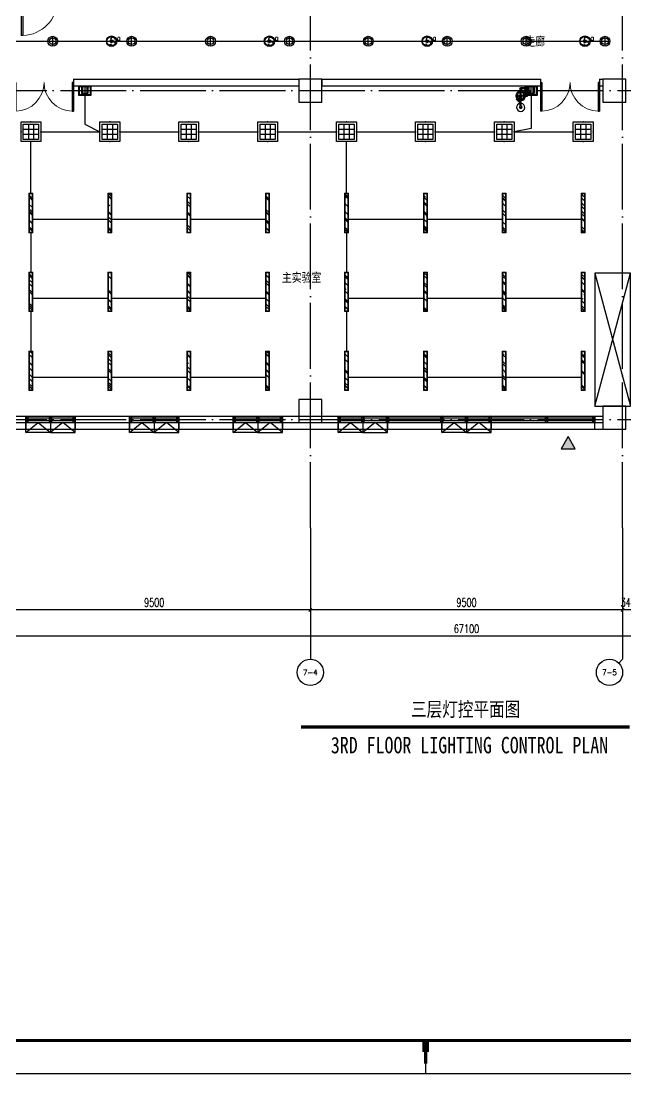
# Model space of a CAD drawing. Extents: x -621157 to 1764546, y -106808 to 741893.
# Drawn here: x 390624 to 409024, y 180084 to 212118 of the extents above; entities that cross this region are included whole.
import ezdxf
from ezdxf.enums import TextEntityAlignment as Align

# ---------------------------------------------------------------- set-up
doc = ezdxf.new("R2010")
doc.units = 0
doc.header["$LTSCALE"] = 1000
doc.header["$MEASUREMENT"] = 0
doc.linetypes.add('XREF-A-101-平面图_t3$0$DOTE', pattern=[2.42, 2, -0.2, 0.02, -0.2])
for name, color, linetype in [('0-底图', 7, 'Continuous'), ('A-DIVISION', 3, 'Continuous'), ('A-吊顶图及精装修区域', 7, 'Continuous'), ('A0-Verital$0$TK-WHITE', 7, 'Continuous'), ('AXIS_TEXT', 7, 'Continuous'), ('EQUIP-照明', 3, 'Continuous'), ('I-LIGHT', 3, 'Continuous'), ('SIG_TEXT', 2, 'Continuous'), ('TEL_TEXT', 7, 'Continuous'), ('TK-BLUE', 7, 'Continuous'), ('WIRE-控制', 6, 'Continuous'), ('WIRE-照明', 4, 'Continuous'), ('XREF-A-101-平面图_t3$0$1212121', 8, 'Continuous'), ('XREF-A-101-平面图_t3$0$A-COLUMN', 8, 'Continuous'), ('XREF-A-101-平面图_t3$0$A-DOTE', 8, 'Continuous'), ('XREF-A-101-平面图_t3$0$A-ROOM-CH', 8, 'Continuous'), ('XREF-A-101-平面图_t3$0$A-SEE', 8, 'Continuous'), ('XREF-A-101-平面图_t3$0$A-WALL', 8, 'Continuous'), ('XREF-A-101-平面图_t3$0$A-WALL-FILL', 8, 'Continuous'), ('XREF-A-101-平面图_t3$0$A-WINDOW', 8, 'Continuous'), ('XREF-A-101-平面图_t3$0$A-开启符号', 8, 'Continuous'), ('XREF-A-101-平面图_t3$0$AXIS', 8, 'Continuous'), ('XREF-A-101-平面图_t3$0$PUB_HATCH', 8, 'Continuous'), ('XREF-A-101-平面图_t3$0$PUB_TEXT', 8, 'Continuous'), ('XREF-A-101-平面图_t3$0$家具-实验室家具', 8, 'Continuous'), ('控制系统', 6, 'Continuous')]:
    doc.layers.add(name, color=color, linetype=linetype)
doc.layers.add('弱电设备层', color=1, linetype='Continuous', lineweight=9)
doc.layers.add('灯具图例与顶面填充$0$I-C-light', color=3, linetype='Continuous', lineweight=13)
doc.styles.add('_TEL_DIM', font='SIMPLEX', dxfattribs={"width": 0.8, "height": 3.5, "bigfont": 'HZTXT'})
doc.styles.add('COMPLEX', font='COMPLEX')
doc.styles.add('DIM_FONT', font='ROMANS', dxfattribs={"width": 0.8, "bigfont": 'HZDXC'})
doc.styles.add('HL-LD', font='simsun.ttc', dxfattribs={"height": 500})
doc.styles.add('ST64S', font='hl-ld.shx', dxfattribs={"bigfont": 'ST64S.shx'})
doc.styles.add('XREF-A-101-平面图_t3$0$-HZDXCROMANS', font='ROMANS.shx', dxfattribs={"bigfont": 'HZDXC.shx'})
doc.styles.add('XREF-A-101-平面图_t3$0$A-AXIS-LABEL', font='COMPLEX', dxfattribs={"bigfont": 'GBCBIG'})
doc.styles.add('XREF-A-101-平面图_t3$0$A-DIM_T3', font='SIMPLEX', dxfattribs={"width": 0.705882, "bigfont": 'GBCBIG'})
doc.styles.add('XZC', font='SIMPLEX.SHX', dxfattribs={"width": 0.7, "bigfont": 'hztxt.shx'})
doc.linetypes.add('Ground', pattern='A,0.75,-0.125,[135,sr.shx,S=0.1,R=0,X=-0.15,Y=0],0.125,-0.125', length=1.125)
doc.linetypes.add('LED_LINE', pattern='A,12.7,-5.08,["LED",XZC,S=2.54,R=0,X=-2.54,Y=-1.27],-6.35', length=24.13)
doc.dimstyles.new('XREF-A-101-平面图_t3$0$A-DIM-100', dxfattribs={"dimscale": 100, "dimtxt": 2.55, "dimasz": 1, "dimexe": 2.5, "dimexo": 3, "dimgap": 1, "dimtad": 1, "dimdec": 0, "dimzin": 0, "dimdsep": 46, "dimtxsty": 'XREF-A-101-平面图_t3$0$A-DIM_T3', "dimblk": 'XREF-A-101-平面图_t3$0$_ArchTick', "dimcen": 0.09, "dimclrt": 7, "dimazin": 2, "dimtfac": 1, "dimtdec": 0, "dimtix": 1, "dimtmove": 2, "dimatfit": 3, "dimfxl": 0, "dimtolj": 1, "dimtzin": 0, "dimarcsym": 0})

# ---------------------------------------------------------------- blocks, each defined once
blk = doc.blocks.new('XREF-A-101-平面图_t3$0$柱网3F')
at = {"layer": 'XREF-A-101-平面图_t3$0$A-COLUMN'}
for points in [[(28150, -30350), (28850, -30350), (28850, -29650), (28150, -29650)], [(37400, -30350), (38100, -30350), (38100, -29650), (37400, -29650)], [(28150, -39400), (28150, -40100), (28850, -40100), (28850, -39400)], [(37400, -40300), (38100, -40300), (38100, -39600), (37400, -39600)]]:
    blk.add_lwpolyline(points, close=True, dxfattribs=at)
blk = doc.blocks.new('XREF-A-101-平面图_t3$0$G$C869EB286')
at = {"layer": 'XREF-A-101-平面图_t3$0$A-WINDOW'}
h = blk.add_hatch(dxfattribs=at)
h.set_pattern_fill('ANSI31', color=256, scale=25)
h.set_pattern_definition([(45, (-143.957, -89940), (-28.0633, 28.0633), [])])
h.paths.add_polyline_path([(0, 60), (200, 60), (200, 0), (0, 0)])
blk.add_lwpolyline([(0, 60), (200, 60), (200, 0), (0, 0)], close=True, dxfattribs=at)
blk = doc.blocks.new('XREF-A-101-平面图_t3$0$ROOM')
at = {"layer": 'XREF-A-101-平面图_t3$0$A-ROOM-CH', "style": 'XREF-A-101-平面图_t3$0$-HZDXCROMANS', "width": 0.6}
for tag, p in [('中文房间名称', (0, -1000)), ('英文房间名称', (0, -1500))]:
    blk.add_attdef(tag, text='', height=300, dxfattribs=at).set_placement(p, align=Align.CENTER)
blk = doc.blocks.new('XREF-A-101-平面图_t3$0$_ArchTick')
at = {"color": 0, "linetype": 'ByBlock', "const_width": 0.4}
blk.add_lwpolyline([(-0.5, -0.5), (0.5, 0.5)], dxfattribs=at)
blk = doc.blocks.new('*D25488')
at = {"layer": 'Defpoints', "color": 0}
for p in [(38000, -3300), (38340, -3300), (38000, -5800)]:
    blk.add_point(p, dxfattribs=at)
at = {"layer": 'XREF-A-101-平面图_t3$0$AXIS', "color": 0, "lineweight": -2}
for p, q in [((38000, -3600), (38000, -6050)), ((38340, -3600), (38340, -6050)), ((38000, -5800), (37900, -5800)), ((38340, -5800), (38000, -5800)), ((38340, -5800), (38440, -5800))]:
    blk.add_line(p, q, dxfattribs=at)
at = {"layer": 'XREF-A-101-平面图_t3$0$AXIS', "color": 0, "linetype": 'ByBlock', "lineweight": -2, "xscale": 100, "yscale": 100, "zscale": 100}
blk.add_blockref('XREF-A-101-平面图_t3$0$_ArchTick', (38000, -5800), dxfattribs=at)
at = {"layer": 'XREF-A-101-平面图_t3$0$AXIS', "color": 0, "linetype": 'ByBlock', "lineweight": -2, "xscale": 100, "yscale": 100, "zscale": 100, "rotation": 180}
blk.add_blockref('XREF-A-101-平面图_t3$0$_ArchTick', (38340, -5800), dxfattribs=at)
at = {"layer": 'XREF-A-101-平面图_t3$0$AXIS', "color": 7, "insert": (38170, -5573), "char_height": 255, "attachment_point": 5, "style": 'XREF-A-101-平面图_t3$0$A-DIM_T3'}
blk.add_mtext('\\A1;340', dxfattribs=at)
blk = doc.blocks.new('*D25489')
at = {"layer": 'Defpoints', "color": 0}
for p in [(28500, -3300), (38000, -3300), (28500, -5800)]:
    blk.add_point(p, dxfattribs=at)
at = {"layer": 'XREF-A-101-平面图_t3$0$AXIS', "color": 0, "lineweight": -2}
for p, q in [((28500, -3600), (28500, -6050)), ((38000, -3600), (38000, -6050)), ((38000, -5800), (28500, -5800))]:
    blk.add_line(p, q, dxfattribs=at)
at = {"layer": 'XREF-A-101-平面图_t3$0$AXIS', "color": 0, "linetype": 'ByBlock', "lineweight": -2, "xscale": 100, "yscale": 100, "zscale": 100, "rotation": 180}
blk.add_blockref('XREF-A-101-平面图_t3$0$_ArchTick', (28500, -5800), dxfattribs=at)
at = {"layer": 'XREF-A-101-平面图_t3$0$AXIS', "color": 0, "linetype": 'ByBlock', "lineweight": -2, "xscale": 100, "yscale": 100, "zscale": 100}
blk.add_blockref('XREF-A-101-平面图_t3$0$_ArchTick', (38000, -5800), dxfattribs=at)
at = {"layer": 'XREF-A-101-平面图_t3$0$AXIS', "color": 7, "insert": (33250, -5573), "char_height": 255, "attachment_point": 5, "style": 'XREF-A-101-平面图_t3$0$A-DIM_T3'}
blk.add_mtext('\\A1;9500', dxfattribs=at)
blk = doc.blocks.new('*D25490')
at = {"layer": 'Defpoints', "color": 0}
for p in [(19000, -3300), (28500, -3300), (19000, -5800)]:
    blk.add_point(p, dxfattribs=at)
at = {"layer": 'XREF-A-101-平面图_t3$0$AXIS', "color": 0, "lineweight": -2}
for p, q in [((19000, -3600), (19000, -6050)), ((28500, -3600), (28500, -6050)), ((28500, -5800), (19000, -5800))]:
    blk.add_line(p, q, dxfattribs=at)
at = {"layer": 'XREF-A-101-平面图_t3$0$AXIS', "color": 0, "linetype": 'ByBlock', "lineweight": -2, "xscale": 100, "yscale": 100, "zscale": 100, "rotation": 180}
blk.add_blockref('XREF-A-101-平面图_t3$0$_ArchTick', (19000, -5800), dxfattribs=at)
at = {"layer": 'XREF-A-101-平面图_t3$0$AXIS', "color": 0, "linetype": 'ByBlock', "lineweight": -2, "xscale": 100, "yscale": 100, "zscale": 100}
blk.add_blockref('XREF-A-101-平面图_t3$0$_ArchTick', (28500, -5800), dxfattribs=at)
at = {"layer": 'XREF-A-101-平面图_t3$0$AXIS', "color": 7, "insert": (23750, -5573), "char_height": 255, "attachment_point": 5, "style": 'XREF-A-101-平面图_t3$0$A-DIM_T3'}
blk.add_mtext('\\A1;9500', dxfattribs=at)
blk = doc.blocks.new('_AXISO')
blk.add_circle((0, 0), 0.5)
at = {"layer": 'AXIS_TEXT', "style": 'COMPLEX'}
blk.add_attdef('A', text='', height=0.56, dxfattribs=at).set_placement((-0.25, -0.28), (0.25, -0.28), align=Align.FIT)
blk = doc.blocks.new('*D25504')
at = {"layer": 'Defpoints', "color": 0}
for p in [(-300, -3300), (66800, -3300), (-300, -6600)]:
    blk.add_point(p, dxfattribs=at)
at = {"layer": 'XREF-A-101-平面图_t3$0$AXIS', "color": 0, "lineweight": -2}
for p, q in [((-300, -3600), (-300, -6850)), ((66800, -3600), (66800, -6850)), ((66800, -6600), (-300, -6600))]:
    blk.add_line(p, q, dxfattribs=at)
at = {"layer": 'XREF-A-101-平面图_t3$0$AXIS', "color": 0, "linetype": 'ByBlock', "lineweight": -2, "xscale": 100, "yscale": 100, "zscale": 100, "rotation": 180}
blk.add_blockref('XREF-A-101-平面图_t3$0$_ArchTick', (-300, -6600), dxfattribs=at)
at = {"layer": 'XREF-A-101-平面图_t3$0$AXIS', "color": 0, "linetype": 'ByBlock', "lineweight": -2, "xscale": 100, "yscale": 100, "zscale": 100}
blk.add_blockref('XREF-A-101-平面图_t3$0$_ArchTick', (66800, -6600), dxfattribs=at)
at = {"layer": 'XREF-A-101-平面图_t3$0$AXIS', "color": 7, "insert": (33250, -6373), "char_height": 255, "attachment_point": 5, "style": 'XREF-A-101-平面图_t3$0$A-DIM_T3'}
blk.add_mtext('\\A1;67100', dxfattribs=at)
blk = doc.blocks.new('XREF-A-101-平面图_t3$0$bz1')
at = {"layer": 'XREF-A-101-平面图_t3$0$PUB_HATCH'}
h = blk.add_hatch(color=1, dxfattribs=at)
h.dxf.hatch_style = 1
h.paths.add_polyline_path([(4866032, -641203), (4865818, -641573), (4866245, -641573)])
at = {"layer": 'XREF-A-101-平面图_t3$0$PUB_TEXT', "color": 1}
blk.add_lwpolyline([(4866032, -641203), (4865818, -641573), (4866245, -641573)], close=True, dxfattribs=at)
blk = doc.blocks.new('XREF-A-101-平面图_t3$0$G$C34B60025')
blk.add_blockref('XREF-A-101-平面图_t3$0$bz1', (-4829789, 700778))
blk = doc.blocks.new('XREF-A-101-平面图_t3$0$Shower_plan')
at = {"layer": 'XREF-A-101-平面图_t3$0$1212121'}
for p, q in [((-94, -290), (-90, -290)), ((-75, -301), (-18, -302)), ((-75, -315), (-22, -315)), ((-20, -112), (-20, -94)), ((-16, -314), (-16, -120)), ((16, -314), (16, -120)), ((75, -302), (17, -302)), ((20, -112), (20, -94)), ((75, -316), (22, -316)), ((160, -297), (160, -321)), ((164, -90), (164, -66)), ((184, -114), (208, -114)), ((184, -274), (208, -274)), ((212, -177), (208, -177)), ((212, -199), (208, -199)), ((215, -184), (220, -184)), ((215, -193), (220, -193)), ((-34, -355), (-31, -355)), ((-34, -361), (-31, -361)), ((-16, -607), (-16, -396)), ((16, -607), (16, -396)), ((94, -327), (90, -327))]:
    blk.add_line(p, q, dxfattribs=at)
for points in [[(-111, -308, -0.092425), (-109, -301, -0.095768), (-106, -295, -0.100909), (-101, -292, -0.104872), (-94, -290, -0.001591), (-94, -290, -0.100909)], [(-93, -325, -0.034962), (-95, -325, -0.104872), (-101, -324, -0.100909), (-106, -320, -0.095768), (-110, -314, -0.092425), (-111, -308, -0.092425)], [(143, -321), (184, -321, 0.414214), (208, -297), (208, -90, 0.414214), (184, -66), (23, -66)], [(143, -297), (160, -297, 0.414214), (184, -273), (184, -114, 0.414214), (160, -90), (23, -90)], [(92, -292, -0.034962), (94, -292, -0.104872), (100, -293, -0.100909), (106, -297, -0.095768), (109, -303, -0.092425), (110, -310, -0.092425)], [(110, -310, -0.092425), (109, -316, -0.095768), (105, -322, -0.100909), (100, -326, -0.104872), (94, -327, -0.001591), (94, -327, -0.100909)], [(-16, -530), (-128, -419, -1), (-122, -414)], [(-122, -414), (-53, -483, -1)], [(-37, -491), (-54, -491, -1), (-54, -483), (-37, -483)], [(-45, -491), (-16, -519, -1)], [(-37, -349, 0.153738), (-38, -347), (-43, -347, 0.078248), (-44, -349), (-44, -364, 0.153738), (-43, -367), (-38, -367, 0.153738), (-37, -364)], [(-23, -388), (-23, -395, 0.154019), (-19, -396), (19, -396, 0.154019), (23, -395), (23, -388)]]:
    blk.add_lwpolyline(points, format="xyb", dxfattribs=at)
for points in [[(-106, -308, -0.092425), (-105, -301, -0.095768), (-102, -295, -0.100909), (-96, -292, -0.104872), (-90, -290, -0.104872), (-84, -292, -0.100909), (-79, -296, -0.095768), (-75, -301, -0.092425), (-74, -308, -0.092425), (-75, -315, -0.095768), (-79, -320, -0.100909), (-84, -324, -0.104872), (-90, -325, -0.104872), (-97, -324, -0.100909), (-102, -320, -0.095768), (-105, -314, -0.092425)], [(106, -310, -0.092425), (105, -316, -0.095768), (101, -322, -0.100909), (96, -326, -0.104872), (90, -327, -0.104872), (84, -325, -0.100909), (78, -322, -0.095768), (75, -316, -0.092425), (74, -309, -0.092425), (75, -303, -0.095768), (78, -297, -0.100909), (84, -293, -0.104872), (90, -292, -0.104872), (96, -293, -0.100909), (101, -297, -0.095768), (105, -303, -0.092425)], [(221, -201), (229, -201, 0.414214), (231, -199), (231, -194, -0.414214), (232, -193), (313, -193, 0.414214), (313, -192), (313, -185, 0.414214), (313, -184), (232, -184, -0.414214), (231, -183), (231, -177, 0.414214), (229, -176), (221, -176, 0.414214), (220, -177), (220, -199, 0.414214)], [(-20, -657), (-20, -607), (20, -607), (20, -657, -1)]]:
    blk.add_lwpolyline(points, format="xyb", close=True, dxfattribs=at)
for points in [[(-22, -120), (-22, -112), (22, -112), (22, -120)], [(-37, -500), (-34, -500), (-34, -346), (-37, -346)], [(24, -388), (-24, -388), (-24, -338), (-22, -336), (22, -336), (24, -338)]]:
    blk.add_lwpolyline(points, close=True, dxfattribs=at)
for points in [[(-22, -336), (-22, -314), (22, -314), (22, -336)], [(212, -177), (214, -177), (215, -179), (215, -198), (214, -199)], [(212, -199), (214, -199), (215, -198), (215, -179), (214, -177)], [(-34, -491), (-28, -491), (-28, -483), (-34, -483)], [(-24, -371), (-31, -371), (-31, -346), (-24, -346)], [(-31, -657), (-20, -637)], [(20, -637), (31, -657), (16, -684), (-16, -684), (-31, -657)]]:
    blk.add_lwpolyline(points, dxfattribs=at)
for centre, radius in [((0, -78), 26.3), ((0, -78), 16.4), ((-60, -481), 3.91)]:
    blk.add_circle(centre, radius, dxfattribs=at)
for centre, radius, start, end in [((0, -309), 144, 96.5663, 263.4343), ((0, -309), 139, 96.804, 263.1966), ((0, -309), 111, 98.3801, 261.6205), ((0, -309), 36, 116.7475, 168.6934), ((0, -309), 36, 190.3072, 231.764), ((0, -309), 18.8, 149.7809, 195.9711), ((0, -309), 144, 276.5663, 83.4343), ((0, -309), 139, 276.804, 83.1966), ((0, -309), 111, 278.6256, 81.375), ((0, -309), 36, 10.3072, 62.4104), ((0, -309), 18.8, 344.0295, 27.2237), ((0, -309), 36, 308.7702, 348.6934), ((0, -657), 125, 97.5816, 82.419), ((0, -657), 37.5, 121.3804, 58.6121)]:
    blk.add_arc(centre, radius, start, end, dxfattribs=at)
blk = doc.blocks.new('XREF-A-101-平面图_t3$0$G$C45C07046')
at = {"layer": 'XREF-A-101-平面图_t3$0$家具-实验室家具', "color": 252}
blk.add_blockref('XREF-A-101-平面图_t3$0$Shower_plan', (134900, 210150), dxfattribs=at)
blk = doc.blocks.new('XREF-A-101-平面图_t3$0$G$CBCE2A1B7')
at = {"layer": 'XREF-A-101-平面图_t3$0$A-SEE'}
blk.add_lwpolyline([(37150, 200400), (38240, 200400), (38240, 204450), (37150, 204450)], close=True, dxfattribs=at)
for points in [[(37150, 200400), (38240, 204450)], [(37150, 204450), (38240, 200400)]]:
    blk.add_lwpolyline(points, dxfattribs=at)
blk = doc.blocks.new('XREF-A-101-平面图_t3$0$WINDOW2DLIB$SYSLIB$00000001')
at = {"color": 0}
for points in [[(-0.5, 0.5), (-0.5, -0.5)], [(-0.5, 0.5), (0.5, 0.5)], [(0.5, -0.5), (0.5, 0.5)], [(0.5, 0.1667), (-0.5, 0.1667)], [(0.5, -0.1667), (-0.5, -0.1667)], [(-0.5, -0.5), (0.5, -0.5)]]:
    blk.add_lwpolyline(points, dxfattribs=at)
blk = doc.blocks.new('XREF-A-101-平面图_t3$0$DOOR2DLIB$SYSLIB$00000107')
at = {"color": 0}
for p, q in [((0.45, 0.975), (0.5, 0.975)), ((0.45, 0), (0.45, 0.975)), ((0.5, 0), (0.5, 0.975)), ((0.5, 0), (0.45, 0))]:
    blk.add_line(p, q, dxfattribs=at)
at = {"color": 0, "lineweight": 13}
blk.add_arc((0.475, 0), 0.975, 91.4693, 180, dxfattribs=at)
blk = doc.blocks.new('XREF-A-101-平面图_t3$0$DOOR2DLIB$SYSLIB$00000108')
at = {"color": 0}
for p, q in [((-0.5, 0), (-0.5, 0.4875)), ((-0.475, 0.4875), (-0.5, 0.4875)), ((-0.475, 0), (-0.475, 0.4875)), ((0.475, 0), (0.475, 0.4875)), ((0.475, 0.4875), (0.5, 0.4875)), ((0.5, 0), (0.5, 0.4875)), ((-0.5, 0), (-0.475, 0)), ((0.5, 0), (0.475, 0))]:
    blk.add_line(p, q, dxfattribs=at)
at = {"color": 0, "lineweight": 13}
for centre, start, end in [((-0.4875, 0), 0, 88.53072), ((0.4875, 0), 91.46928, 180)]:
    blk.add_arc(centre, 0.4875, start, end, dxfattribs=at)
blk = doc.blocks.new('A0-Verital$0$A$C53BD7355')
at = {"layer": 'A0-Verital$0$TK-WHITE'}
for points, const_width in [([(29650, 1000), (29650, 650)], 200), ([(29650, 1000), (29650, 300)], 100), ([(29650, 0), (29650, 1000)], 35)]:
    blk.add_lwpolyline(points, dxfattribs=dict(at, const_width=const_width))
blk = doc.blocks.new('A0-Verital')
blk.add_lwpolyline([(118900, 84100), (0, 84100), (0, 0), (118900, 0)], close=True)
at = {"const_width": 100}
blk.add_lwpolyline([(2500, 83100), (117900, 83100), (117900, 1000), (2500, 1000)], close=True, dxfattribs=at)
blk.add_blockref('A0-Verital$0$A$C53BD7355', (29800, 0))
blk = doc.blocks.new('TITLE')
at = {"layer": 'A-DIVISION', "const_width": 100}
blk.add_lwpolyline([(-5000, 0), (5000, 0)], dxfattribs=at)
at = {"layer": 'TK-BLUE'}
for tag, height, style, p in [('TITLE1', 700, 'ST64S', (117, 275)), ('TITLE2', 500, 'HL-LD', (80, -798))]:
    blk.add_attdef(tag, text='', height=height, dxfattribs=dict(at, style=style)).set_placement(p, align=Align.CENTER)
at = {"layer": 'TK-BLUE', "style": 'HL-LD'}
blk.add_attdef('SCALE', (5165, -185), '', height=500, dxfattribs=at)
blk = doc.blocks.new('筒灯')
at = {"color": 8}
for p, q in [((150, 0), (-150, 0)), ((0, 150), (0, -150))]:
    blk.add_line(p, q, dxfattribs=at)
blk.add_circle((0, 0), 150)
blk.add_circle((0, 0), 102, dxfattribs=at)
blk = doc.blocks.new('G$C3816A8C5')
at = {"layer": '弱电设备层', "lineweight": -3}
for p, q in [((-114, 25), (-114, 298)), ((-114, 298), (129, 298)), ((-72, 25), (-72, 298)), ((1, 25), (1, 298)), ((87, 25), (87, 298)), ((129, 25), (129, 298))]:
    blk.add_line(p, q, dxfattribs=at)
for points in [[(-228, 0), (-228, 368), (228, 368), (228, 0)], [(-200, 25), (-200, 341), (202, 341), (202, 25)]]:
    blk.add_lwpolyline(points, close=True, dxfattribs=at)
blk = doc.blocks.new('灯具图例与顶面填充$0$顶面图例$0$16-吊线灯-011')
at = {"color": 8}
blk.add_wipeout([(0, 35), (0, -25), (600, -25), (600, 35)], dxfattribs=at)
at = {"linetype": 'ByBlock'}
h = blk.add_hatch(dxfattribs=at)
h.set_pattern_fill('AR-RROOF', color=250, scale=5, angle=45)
h.set_pattern_definition([(45, (-809054.52, -461832.93), (107.763073, 287.368196), [1905, -254, 635, -127]), (45, (-808979.98, -461668.59), (-209.239968, 29.634845), [381, -41.91, 762, -95.25]), (45, (-809085.95, -461711.69), (406.805602, 527.141034), [1016, -177.8, 508, -127])])
h.paths.add_polyline_path([(10, 25), (590, 25), (590, -15), (10, -15)])
at = {"color": 0, "linetype": 'ByBlock'}
for points in [[(0, 35), (600, 35), (600, -25), (0, -25)], [(10, 25), (590, 25), (590, -15), (10, -15)]]:
    blk.add_lwpolyline(points, close=True, dxfattribs=at)
blk = doc.blocks.new('$equip$00001153')
for p, q in [((-0.5, 0.5), (0.5, 0.5)), ((-0.5, -0.5), (-0.5, 0.5)), ((-0.385, 0.385), (0.385, 0.385)), ((-0.385, -0.385), (-0.385, 0.385)), ((-0.385, 0.128), (0.385, 0.128)), ((-0.129, 0.385), (-0.129, -0.385)), ((0.128, 0.385), (0.128, -0.385)), ((0.385, 0.385), (0.385, -0.385)), ((0.5, 0.5), (0.5, -0.5)), ((0.5, -0.5), (-0.5, -0.5)), ((-0.385, -0.129), (0.385, -0.129)), ((0.385, -0.385), (-0.385, -0.385))]:
    blk.add_line(p, q)
for p in [(-0.5, 0), (0, 0.5), (0.5, 0), (0, -0.5)]:
    blk.add_point(p)
at = {"layer": 'TEL_TEXT', "style": '_TEL_DIM', "flags": 1}
blk.add_attdef('A', text='', height=0.00002, dxfattribs=at).set_placement((0, 0), align=Align.MIDDLE_CENTER)
blk = doc.blocks.new('G$C3E644883')
at = {"layer": 'EQUIP-照明', "xscale": 600.000000002794, "yscale": 600.0000000027358, "zscale": 600.0000000027285}
for p in [(-46500, -31250), (-44100, -31250), (-41700, -31250), (-39300, -31250), (-36900, -31250), (-34500, -31250), (-32100, -31250), (-29700, -31250)]:
    blk.add_blockref('$equip$00001153', p, dxfattribs=at)
at = {"layer": '灯具图例与顶面填充$0$I-C-light', "xscale": 2, "yscale": 2, "zscale": 2, "rotation": 90}
for p in [(-46490, -34322), (-44090, -34322), (-41690, -34322), (-39290, -34322), (-36890, -34322), (-34490, -34322), (-32090, -34322), (-29690, -34322), (-46490, -36722), (-44090, -36722), (-41690, -36722), (-39290, -36722), (-36890, -36722), (-34490, -36722), (-32090, -36722), (-29690, -36722), (-46490, -39122), (-44090, -39122), (-41690, -39122), (-39290, -39122), (-36890, -39122), (-34490, -39122), (-32090, -39122), (-29690, -39122)]:
    blk.add_blockref('灯具图例与顶面填充$0$顶面图例$0$16-吊线灯-011', p, dxfattribs=at)
blk = doc.blocks.new('SS')
at = {"layer": '控制系统'}
for p, q in [((351296, 52793), (351149, 52793)), ((351290, 52821), (351155, 52765)), ((351155, 52821), (351290, 52765)), ((351171, 52844), (351275, 52741)), ((351275, 52844), (351171, 52741)), ((351195, 52860), (351251, 52725)), ((351251, 52860), (351195, 52725)), ((351223, 52866), (351223, 52719))]:
    blk.add_line(p, q, dxfattribs=at)
for radius in [303, 272, 83.5, 73.3]:
    blk.add_circle((351223, 52793), radius, dxfattribs=at)
at = {"color": 7, "style": '_TEL_DIM', "width": 0.8}
blk.add_text('s', height=673, dxfattribs=at).set_placement((351098, 52554))
at = {"layer": 'SIG_TEXT', "style": 'DIM_FONT', "width": 0.75}
blk.add_text('a', height=300, dxfattribs=at).set_placement((351535, 52835))
blk = doc.blocks.new('XREF-A-101-平面图_t3$0$轴网(3)')
at = {"layer": 'XREF-A-101-平面图_t3$0$A-DOTE', "linetype": 'XREF-A-101-平面图_t3$0$DOTE'}
for p, q in [((28500, -3300), (28500, 43300)), ((38000, -3300), (38000, 43300)), ((-3300, 10000), (69800, 10000)), ((-3300, 0), (69800, 0))]:
    blk.add_line(p, q, dxfattribs=at)
at = {"layer": 'XREF-A-101-平面图_t3$0$AXIS'}
for p, q in [((28500, -3300), (28500, -7300)), ((38000, -3300), (38000, -7300)), ((38000, -7300), (37882.8, -7417.2))]:
    blk.add_line(p, q, dxfattribs=at)
ref = blk.add_blockref('_AXISO', (28500, -7700), dxfattribs=dict(at, xscale=800, yscale=800, zscale=800))
ref.add_attrib('A', '7-4', dxfattribs={"color": 7, "height": 163.41, "style": 'XREF-A-101-平面图_t3$0$A-AXIS-LABEL', "width": 0.935484}).set_placement((28274.3, -7781.7), (28725.7, -7781.7), align=Align.FIT)
ref = blk.add_blockref('_AXISO', (37600, -7700), dxfattribs=dict(at, xscale=800, yscale=800, zscale=800))
ref.add_attrib('A', '7-5', dxfattribs={"color": 7, "height": 168.54, "style": 'XREF-A-101-平面图_t3$0$A-AXIS-LABEL', "width": 0.933333}).set_placement((37375.3, -7784.3), (37824.7, -7784.3), align=Align.FIT)
for p1, p2, distance, picture, middle in [((66800, -3300), (-300, -3300), 3300, '*D25504', (33250, -6372.5)), ((28500, -3300), (19000, -3300), 2500, '*D25490', (23750, -5572.5)), ((38000, -3300), (28500, -3300), 2500, '*D25489', (33250, -5572.5)), ((38340, -3300), (38000, -3300), 2500, '*D25488', (38170, -5572.5))]:
    dim = blk.add_aligned_dim(p1=p1, p2=p2, distance=distance, dimstyle='XREF-A-101-平面图_t3$0$A-DIM-100', dxfattribs=at)
    dim.commit()
    dim.dimension.update_dxf_attribs({"geometry": picture, "text_midpoint": middle})
blk = doc.blocks.new('XREF-A-101-平面图_t3')
at = {"layer": 'XREF-A-101-平面图_t3$0$A-SEE'}
for points in [[(219850, 199700), (221350, 199700), (221350, 199900), (219850, 199900)], [(223000, 199700), (224500, 199700), (224500, 199900), (223000, 199900)], [(226150, 199700), (227650, 199700), (227650, 199900), (226150, 199900)], [(229350, 199700), (237150, 199700), (237150, 199900), (229350, 199900)]]:
    blk.add_lwpolyline(points, close=True, dxfattribs=at)
at = {"layer": 'XREF-A-101-平面图_t3$0$A-WALL'}
for p, q in [((221300, 210350), (228150, 210350)), ((221300, 210150), (228150, 210150)), ((228150, 210350), (228150, 210150)), ((228850, 210350), (235500, 210350)), ((228850, 210350), (228850, 210150)), ((228850, 210150), (235500, 210150)), ((237300, 210350), (237400, 210350)), ((237300, 210150), (237400, 210150)), ((237400, 210350), (237400, 210150))]:
    blk.add_line(p, q, dxfattribs=at)
for points in [[(221300, 210350), (221300, 210150)], [(235500, 210350), (235500, 210150)], [(237300, 210350), (237300, 210150)]]:
    blk.add_lwpolyline(points, dxfattribs=at)
at = {"layer": 'XREF-A-101-平面图_t3$0$A-WALL-FILL', "color": 171}
for p, q in [((218150, 200100), (219850, 200100)), ((218150, 199900), (219850, 199900)), ((218150, 199900), (219850, 199900)), ((221350, 200100), (223000, 200100)), ((221350, 199900), (223000, 199900)), ((221350, 199900), (223000, 199900)), ((224500, 200100), (226150, 200100)), ((224500, 199900), (226150, 199900)), ((224500, 199900), (226150, 199900)), ((227650, 200100), (229350, 200100)), ((227650, 199900), (229350, 199900)), ((227650, 199900), (229350, 199900)), ((230850, 199900), (232500, 199900)), ((234000, 199900), (237400, 199900)), ((237150, 200100), (237400, 200100)), ((237150, 199900), (237400, 199900)), ((237400, 200100), (237400, 199900)), ((237400, 199900), (237400, 199700)), ((218150, 199700), (219850, 199700)), ((221350, 199700), (223000, 199700)), ((224500, 199700), (226150, 199700)), ((227650, 199700), (229350, 199700)), ((230850, 199700), (232500, 199700)), ((234000, 199700), (237400, 199700))]:
    blk.add_line(p, q, dxfattribs=at)
for points in [[(219850, 200100), (219850, 199900)], [(219850, 199900), (219850, 199700)], [(221350, 200100), (221350, 199900)], [(221350, 199900), (221350, 199700)], [(223000, 200100), (223000, 199900)], [(223000, 199900), (223000, 199700)], [(224500, 200100), (224500, 199900)], [(224500, 199900), (224500, 199700)], [(226150, 200100), (226150, 199900)], [(226150, 199900), (226150, 199700)], [(227650, 200100), (227650, 199900)], [(227650, 199900), (227650, 199700)], [(229350, 200100), (229350, 199900)], [(229350, 199900), (229350, 199700)], [(230850, 199900), (230850, 199700)], [(232500, 199900), (232500, 199700)], [(234000, 199900), (234000, 199700)], [(237150, 200100), (237150, 199900)]]:
    blk.add_lwpolyline(points, dxfattribs=at)
at = {"layer": 'XREF-A-101-平面图_t3$0$A-WINDOW'}
for p, q in [((219850, 199900), (219850, 199700)), ((221350, 199900), (221350, 199700)), ((223000, 199900), (223000, 199700)), ((224500, 199900), (224500, 199700)), ((226150, 199900), (226150, 199700)), ((227650, 199900), (227650, 199700)), ((229350, 199900), (229350, 199700)), ((230850, 199900), (230850, 199700)), ((232500, 199900), (232500, 199700)), ((234000, 199900), (234000, 199700))]:
    blk.add_line(p, q, dxfattribs=at)
at = {"layer": 'XREF-A-101-平面图_t3$0$A-开启符号', "linetype": 'Continuous'}
for points in [[(219850, 199600), (219850, 199900), (220600, 199900), (220600, 199600)], [(221350, 199600), (221350, 199900), (220600, 199900), (220600, 199600)], [(223000, 199600), (223000, 199900), (223750, 199900), (223750, 199600)], [(224500, 199600), (224500, 199900), (223750, 199900), (223750, 199600)], [(226150, 199600), (226150, 199900), (226900, 199900), (226900, 199600)], [(227650, 199600), (227650, 199900), (226900, 199900), (226900, 199600)], [(229350, 199600), (229350, 199900), (230100, 199900), (230100, 199600)], [(230850, 199600), (230850, 199900), (230100, 199900), (230100, 199600)], [(232500, 199600), (232500, 199900), (233250, 199900), (233250, 199600)], [(234000, 199600), (234000, 199900), (233250, 199900), (233250, 199600)]]:
    blk.add_lwpolyline(points, close=True, dxfattribs=at)
for points in [[(219850, 199600), (220225, 199900), (220600, 199600)], [(221350, 199600), (220975, 199900), (220600, 199600)], [(223000, 199600), (223375, 199900), (223750, 199600)], [(224500, 199600), (224125, 199900), (223750, 199600)], [(226150, 199600), (226525, 199900), (226900, 199600)], [(227650, 199600), (227275, 199900), (226900, 199600)], [(229350, 199600), (229725, 199900), (230100, 199600)], [(230850, 199600), (230475, 199900), (230100, 199600)], [(232500, 199600), (232875, 199900), (233250, 199600)], [(234000, 199600), (233625, 199900), (233250, 199600)]]:
    blk.add_lwpolyline(points, dxfattribs=at)
for name, p in [('XREF-A-101-平面图_t3$0$G$C34B60025', (200100, 139900)), ('XREF-A-101-平面图_t3$0$G$C45C07046', (100000, 0)), ('XREF-A-101-平面图_t3$0$G$CBCE2A1B7', (200000, 0))]:
    blk.add_blockref(name, p)
at = {"layer": 'XREF-A-101-平面图_t3$0$A-COLUMN'}
blk.add_blockref('XREF-A-101-平面图_t3$0$柱网3F', (200000, 240000), dxfattribs=at)
at = {"layer": 'XREF-A-101-平面图_t3$0$A-DOTE'}
blk.add_blockref('XREF-A-101-平面图_t3$0$轴网(3)', (200000, 200000), dxfattribs=at)
at = {"layer": 'XREF-A-101-平面图_t3$0$A-ROOM-CH'}
ref = blk.add_blockref('XREF-A-101-平面图_t3$0$ROOM', (235339, 212336), dxfattribs=at)
ref.add_attrib('中文房间名称', '走廊', dxfattribs={"height": 300, "style": 'XREF-A-101-平面图_t3$0$-HZDXCROMANS', "width": 0.8}).set_placement((235339, 211336), align=Align.CENTER)
ref = blk.add_blockref('XREF-A-101-平面图_t3$0$ROOM', (228235, 205151), dxfattribs=at)
ref.add_attrib('中文房间名称', '主实验室', dxfattribs={"height": 300, "style": 'XREF-A-101-平面图_t3$0$-HZDXCROMANS', "width": 0.8}).set_placement((228235, 204151), align=Align.CENTER)
at = {"layer": 'XREF-A-101-平面图_t3$0$A-WINDOW', "xscale": 1100, "yscale": 1100, "zscale": 1100, "rotation": 180}
blk.add_blockref('XREF-A-101-平面图_t3$0$DOOR2DLIB$SYSLIB$00000107', (220250, 212750), dxfattribs=at)
at = {"layer": 'XREF-A-101-平面图_t3$0$A-WINDOW'}
for name, p, xscale, yscale, zscale in [('XREF-A-101-平面图_t3$0$DOOR2DLIB$SYSLIB$00000108', (220400, 210250), 1800, -1800, 1800), ('XREF-A-101-平面图_t3$0$DOOR2DLIB$SYSLIB$00000108', (236400, 210250), 1800, -1800, 1800), ('XREF-A-101-平面图_t3$0$WINDOW2DLIB$SYSLIB$00000001', (220600, 200000), 1500.000000245875, 200, 1500.000000245875), ('XREF-A-101-平面图_t3$0$WINDOW2DLIB$SYSLIB$00000001', (223750, 200000), 1500.000000245875, 200, 1500.000000245875), ('XREF-A-101-平面图_t3$0$WINDOW2DLIB$SYSLIB$00000001', (226900, 200000), 1500.000000245875, 200, 1500.000000245875), ('XREF-A-101-平面图_t3$0$WINDOW2DLIB$SYSLIB$00000001', (233250, 200000), 7800.000000116881, 200, 7800.000000116881)]:
    blk.add_blockref(name, p, dxfattribs=dict(at, xscale=xscale, yscale=yscale, zscale=zscale))
at = {"layer": 'XREF-A-101-平面图_t3$0$A-WINDOW', "rotation": 270}
for p in [(219850, 200100), (220570, 200100), (221290, 200100), (223000, 200100), (223720, 200100), (224440, 200100), (226150, 200100), (226870, 200100), (227590, 200100), (229350, 200100), (230070, 200100), (230820, 200100), (232470, 200100), (233220, 200100), (233940, 200100), (235650, 200100), (237090, 200100)]:
    blk.add_blockref('XREF-A-101-平面图_t3$0$G$C869EB286', p, dxfattribs=at)

msp = doc.modelspace()

# ---------------------------------------------------------------- block references
at = {"layer": '0-底图'}
msp.add_blockref('XREF-A-101-平面图_t3', (170924, 0), dxfattribs=at)

# ---------------------------------------------------------------- next in the draw order: linework, layer by layer
at = {"layer": 'WIRE-控制', "linetype": 'Ground'}
for points in [[(389338, 211504), (391438, 211504)], [(391738, 211504), (393838, 211504)], [(394138, 211504), (396238, 211504)], [(396538, 211504), (398638, 211504)], [(398938, 211504), (401038, 211504)], [(401338, 211504), (403438, 211504)], [(403738, 211504), (405838, 211504)], [(406138, 211504), (408238, 211504)], [(391224, 208750), (393024, 208750)], [(393624, 208750), (395424, 208750)], [(396024, 208750), (397824, 208750)], [(400824, 208750), (402624, 208750)], [(403224, 208750), (405024, 208750)], [(405624, 208750), (407424, 208750)], [(390924, 206878), (390924, 208450)], [(400524, 206878), (400524, 208450)], [(390984, 206086), (393264, 206086)], [(393384, 206086), (395664, 206086)], [(395784, 206086), (398084, 206086)], [(400584, 206086), (402864, 206086)], [(402984, 206086), (405264, 206086)], [(405384, 206086), (407684, 206086)], [(390924, 205678), (390924, 204478)], [(400524, 205678), (400524, 204478)], [(390984, 203686), (393264, 203686)], [(393384, 203686), (395664, 203686)], [(395784, 203686), (398084, 203686)], [(400584, 203686), (402864, 203686)], [(402984, 203686), (405264, 203686)], [(405384, 203686), (407684, 203686)], [(390924, 203278), (390924, 202078)], [(400524, 203278), (400524, 202078)], [(390984, 201286), (393264, 201286)], [(393384, 201286), (395664, 201286)], [(395784, 201286), (398084, 201286)], [(400584, 201286), (402864, 201286)], [(402984, 201286), (405264, 201286)], [(405384, 201286), (407684, 201286)]]:
    msp.add_lwpolyline(points, dxfattribs=at)

# ---------------------------------------------------------------- next in the draw order: block references
msp.add_blockref('A0-Verital', (343483, 180101))
at = {"layer": 'A-DIVISION'}
ref = msp.add_blockref('TITLE', (404141, 190636, 10000), dxfattribs=at)
ref.add_attrib('TITLE1', '三层灯控平面图', dxfattribs={"layer": '0', "height": 500, "style": 'ST64S'}).set_placement((404148, 190911, 10000), align=Align.CENTER)
ref.add_attrib('TITLE2', '3RD FLOOR LIGHTING CONTROL PLAN', dxfattribs={"layer": '0', "height": 500, "style": 'HL-LD', "width": 0.8}).set_placement((404266, 189838, 10000), align=Align.CENTER)
ref.add_attrib('SCALE', '1:100', (409306, 190451, 10000), dxfattribs={"layer": '0', "height": 500, "style": 'HL-LD'})
at = {"layer": 'EQUIP-照明', "color": 1, "xscale": 0.8, "yscale": 0.8, "zscale": 0.8, "rotation": 180}
for p in [(392564, 210150), (406137, 210150)]:
    msp.add_blockref('G$C3816A8C5', p, dxfattribs=at)
at = {"layer": 'I-LIGHT', "linetype": 'LED_LINE', "ltscale": 0.5, "rotation": 180}
for p in [(391588, 211504), (393988, 211504), (396388, 211504), (398788, 211504), (401188, 211504), (403588, 211504), (405988, 211504), (408388, 211504)]:
    msp.add_blockref('筒灯', p, dxfattribs=at)

# ---------------------------------------------------------------- next in the draw order: block references
at = {"layer": 'A-吊顶图及精装修区域', "color": 2}
msp.add_blockref('G$C3E644883', (437424, 240000), dxfattribs=at)

# ---------------------------------------------------------------- next in the draw order: linework, layer by layer
at = {"layer": 'WIRE-控制', "linetype": 'Ground'}
for points in [[(392564, 209856), (392564, 208978), (393024, 208750)], [(406137, 209856), (406137, 208846), (405624, 208750)], [(398424, 208750), (400224, 208750)]]:
    msp.add_lwpolyline(points, dxfattribs=at)

# ---------------------------------------------------------------- next in the draw order: block references
at = {"layer": 'WIRE-照明', "xscale": 0.528, "yscale": 0.528, "zscale": 0.528}
for p in [(207933, 183629), (212733, 183629), (217533, 183629), (222333, 183629)]:
    msp.add_blockref('SS', p, dxfattribs=at)

doc.saveas('drawing.dxf')
